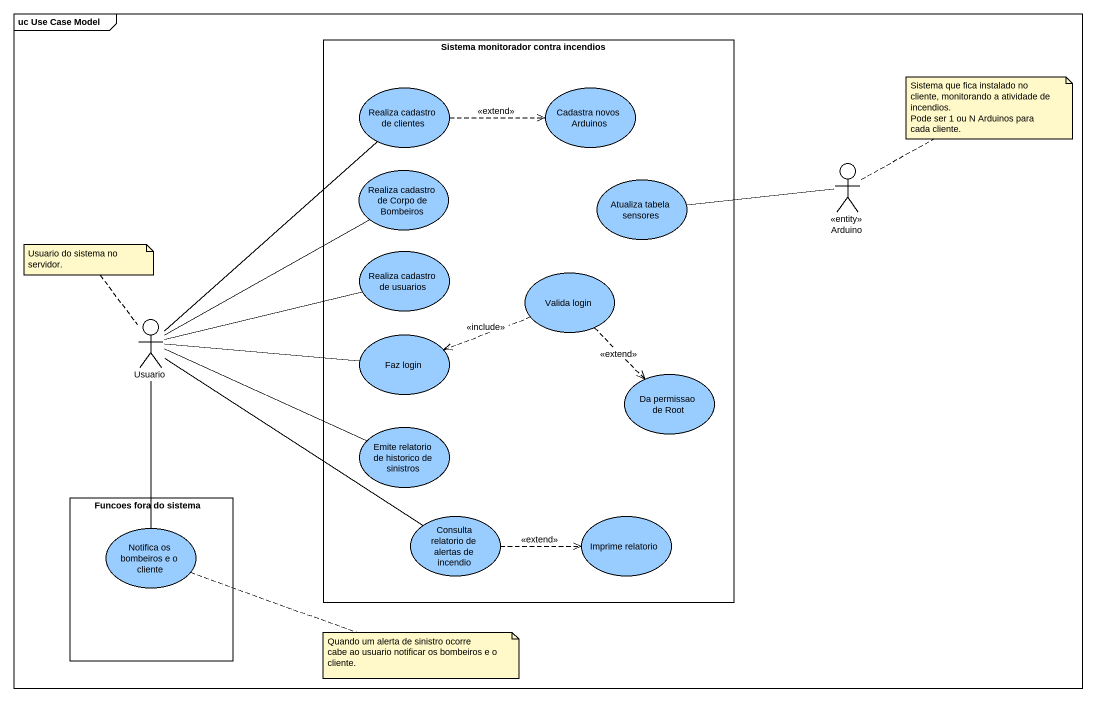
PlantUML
@startuml
mainframe uc Use Case Model
rectangle "Sistema monitorador contra incendios" as Sistema_monitorador_contra {
  usecase "Realiza cadastro de clientes" as Realiza_cadastro_de_clientes #99CCFF
  usecase "Cadastra novos Arduinos" as Cadastra_novos_Arduinos #99CCFF
  usecase "Realiza cadastro de Corpo de Bombeiros" as Realiza_cadastro_de_Corpo #99CCFF
  usecase "Atualiza tabela sensores" as Atualiza_tabela_sensores #99CCFF
  usecase "Realiza cadastro de usuarios" as Realiza_cadastro_de_usuarios #99CCFF
  usecase "Valida login" as Valida_login #99CCFF
  usecase "Faz login" as Faz_login #99CCFF
  usecase "Da permissao de Root" as Da_permissao_de_Root #99CCFF
  usecase "Emite relatorio de historico de sinistros" as Emite_relatorio_de #99CCFF
  usecase "Consulta relatorio de alertas de incendio" as Consulta_relatorio_de #99CCFF
  usecase "Imprime relatorio" as Imprime_relatorio #99CCFF
}
actor Arduino <<entity>>
actor Usuario
rectangle "Funcoes fora do sistema" as Funcoes_fora_do_sistema {
  usecase "Notifica os bombeiros e o cliente" as Notifica_os_bombeiros_e_o #99CCFF
}
Realiza_cadastro_de_clientes .right.> Cadastra_novos_Arduinos : <<extend>>
Atualiza_tabela_sensores -right- Arduino
Valida_login .left.> Faz_login : <<include>>
Valida_login ..> Da_permissao_de_Root : <<extend>>
Usuario -up- Realiza_cadastro_de_clientes
Usuario -up- Realiza_cadastro_de_Corpo
Usuario -right- Realiza_cadastro_de_usuarios
Usuario -right- Faz_login
Usuario -right- Emite_relatorio_de
Usuario -- Notifica_os_bombeiros_e_o
Usuario -- Consulta_relatorio_de
Consulta_relatorio_de .right.> Imprime_relatorio : <<extend>>
note top of Arduino
  Sistema que fica instalado no cliente, monitorando a atividade de incendios.
  Pode ser 1 ou N Arduinos para cada cliente.
end note
note top of Usuario : Usuario do sistema no servidor.
note right of Notifica_os_bombeiros_e_o
  Quando um alerta de sinistro ocorre
  cabe ao usuario notificar os bombeiros e o cliente.
end note
@enduml
